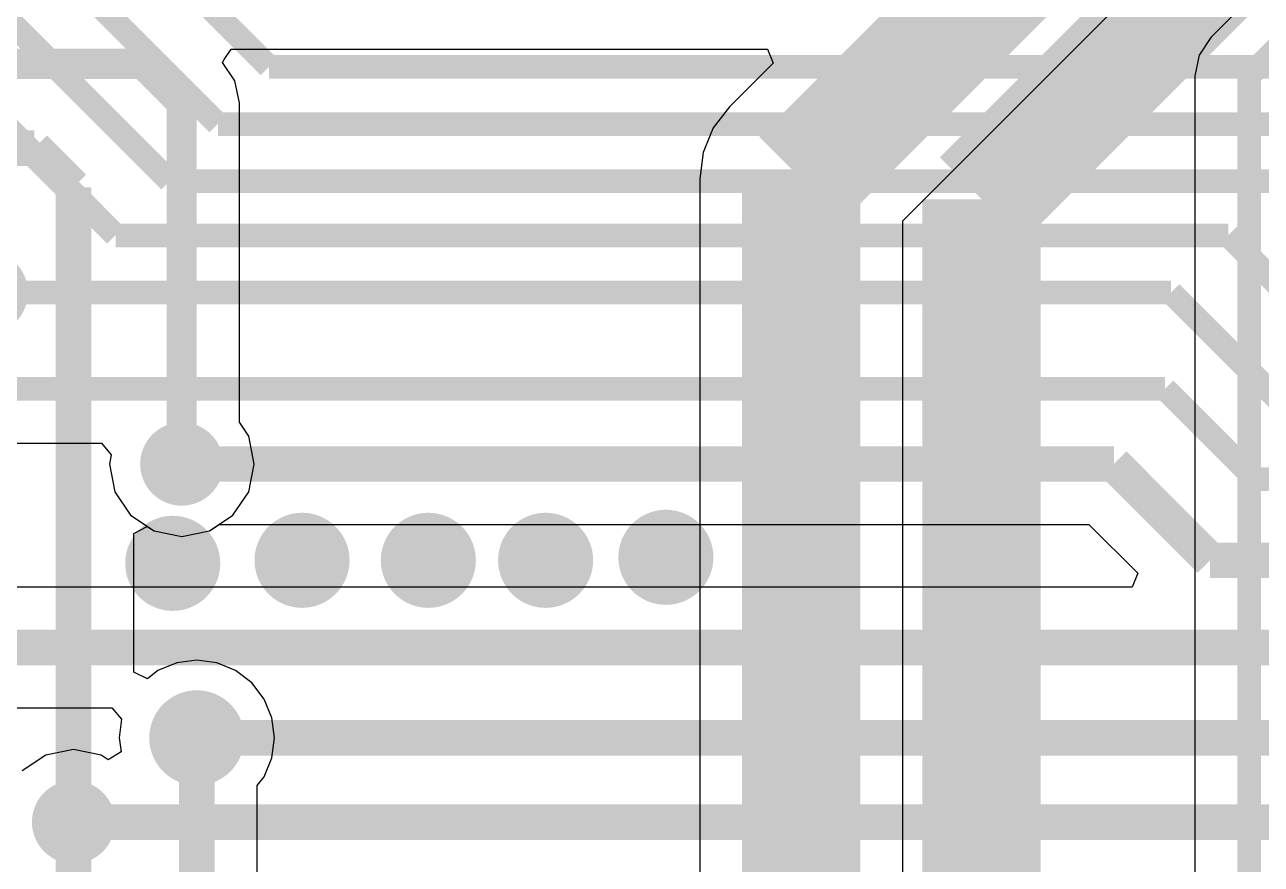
# Model space of a CAD drawing. Extents: x 56.2 to 141.8, y 48 to 96.4.
# Drawn here: x 111.17 to 121.62, y 69.57 to 76.66 of the extents above; entities that cross this region are included whole.
import ezdxf

# ---------------------------------------------------------------- set-up
doc = ezdxf.new("R2010")
doc.units = 0
doc.header["$MEASUREMENT"] = 0
for name, color, linetype in [('BOTTOMLAYER', 5, 'CONTINUOUS'), ('BOTTOMSOLDER', 6, 'CONTINUOUS'), ('MULTILAYER', 9, 'CONTINUOUS'), ('TOPLAYER', 1, 'CONTINUOUS'), ('TOPSOLDER', 216, 'CONTINUOUS')]:
    doc.layers.add(name, color=color, linetype=linetype)

msp = doc.modelspace()

# ---------------------------------------------------------------- linework, layer by layer
at = {"layer": 'BOTTOMLAYER'}
for p, q in [((124.229785, 79.590448), (121.189168, 76.549832)), ((118.586334, 75.001935), (122.970602, 79.386204)), ((121.189168, 76.549832), (121.08971, 76.400983)), ((112.842134, 76.338252), (112.855337, 76.362954)), ((112.855337, 76.362954), (112.913538, 76.450256)), ((112.913538, 76.450256), (117.443811, 76.450256)), ((117.443811, 76.450256), (117.492414, 76.332923)), ((121.08971, 76.400983), (121.054785, 76.2254)), ((112.945923, 76.182916), (112.842134, 76.338252)), ((117.492414, 76.332923), (117.122773, 75.963282)), ((112.982946, 75.9968), (112.945923, 76.182916)), ((121.054785, 76.2254), (121.054785, 68.9864)), ((112.982944, 75.996787), (112.982946, 75.9968)), ((112.982944, 73.300905), (112.982944, 75.996787)), ((117.122773, 75.963282), (116.986528, 75.785723)), ((116.986528, 75.785723), (116.961442, 75.72516)), ((116.961442, 75.72516), (116.900879, 75.57895)), ((116.900879, 75.57895), (116.871666, 75.357055)), ((116.871666, 75.357055), (116.871666, 64.312803)), ((118.586334, 64.66792), (118.586334, 75.001935)), ((113.061788, 73.182909), (112.982944, 73.300905)), ((113.108354, 72.9488), (113.061788, 73.182909)), ((113.061788, 72.714691), (113.108354, 72.9488)), ((112.929175, 72.516225), (113.061788, 72.714691)), ((112.730709, 72.383612), (112.929175, 72.516225)), ((112.091996, 72.362827), (112.204002, 72.422695)), ((112.204002, 72.422695), (112.262491, 72.383612)), ((112.091996, 71.192362), (112.091996, 72.362827)), ((112.262491, 72.383612), (112.4966, 72.337046)), ((112.4966, 72.337046), (112.730709, 72.383612)), ((112.453915, 71.270668), (112.295798, 71.205171)), ((112.6236, 71.293007), (112.453915, 71.270668)), ((112.793285, 71.270668), (112.6236, 71.293007)), ((112.951402, 71.205171), (112.793285, 71.270668)), ((112.2059, 71.13619), (112.091996, 71.192362)), ((112.295798, 71.205171), (112.2059, 71.13619)), ((113.087183, 71.100983), (112.951402, 71.205171)), ((113.191371, 70.965202), (113.087183, 71.100983)), ((113.256868, 70.807085), (113.191371, 70.965202)), ((113.279207, 70.6374), (113.256868, 70.807085)), ((113.256868, 70.467715), (113.279207, 70.6374)), ((113.191371, 70.309598), (113.256868, 70.467715)), ((113.133396, 70.234043), (113.191371, 70.309598)), ((113.133396, 63.355563), (113.133396, 70.234043))]:
    msp.add_line(p, q, dxfattribs=at)
for points, const_width in [([(117.729, 75.357055), (122.364376, 79.992431)], 1.000001), ([(119.253, 75.184), (123.564376, 79.495376)], 1.000001), ([(121.5136, 76.2254), (124.6886, 79.4004)], 0.2), ([(103.9876, 76.327), (112.1664, 76.327)], 0.254), ([(112.1664, 76.327), (112.4966, 75.9968)], 0.254), ([(121.5136, 68.9864), (121.5136, 76.2254)], 0.2), ([(112.4966, 72.9488), (112.4966, 75.9968)], 0.254), ([(117.729, 64.3128), (117.729, 75.357055)], 1.000001), ([(106.807, 75.6158), (111.252, 75.6158)], 0.299999), ([(111.252, 75.6158), (111.5822, 75.2856)], 0.299999), ([(119.253, 66.294), (119.253, 75.184)], 1.000001), ([(111.5822, 69.9262), (111.5822, 75.2856)], 0.299999), ([(112.6236, 63.1444), (112.6236, 70.6374)], 0.299999), ([(111.5822, 62.7126), (111.5822, 69.9262)], 0.299999)]:
    msp.add_lwpolyline(points, dxfattribs=dict(at, const_width=const_width))
for points, const_width in [([(112.4966, 73.245746, -0.198912), (112.409625, 73.035775)], 0.254), ([(112.4966, 73.245746, -0.198912), (112.409625, 73.035775)], 0.254), ([(112.4966, 73.245746, -0.198912), (112.409625, 73.035775)], 0.254), ([(112.4966, 73.245746, -0.198912), (112.409625, 73.035775)], 0.254), ([(112.4966, 73.245746, -0.198912), (112.409625, 73.035775)], 0.254), ([(112.4966, 73.245746, -0.198912), (112.409625, 73.035775)], 0.254), ([(112.4966, 73.245746, -0.198912), (112.409625, 73.035775)], 0.254), ([(112.4966, 73.245746, -0.198912), (112.409625, 73.035775)], 0.254), ([(112.4966, 73.245746, -0.198912), (112.409625, 73.035775)], 0.254), ([(112.4966, 73.245746, -0.198912), (112.409625, 73.035775)], 0.254), ([(112.4966, 73.245746, -0.198912), (112.409625, 73.035775)], 0.254), ([(112.4966, 73.245746, -0.198912), (112.409625, 73.035775)], 0.254), ([(112.4966, 73.245746, -0.198912), (112.409625, 73.035775)], 0.254), ([(112.4966, 73.245746, -0.198912), (112.409625, 73.035775)], 0.254), ([(112.583575, 73.035775, -0.198912), (112.4966, 73.245746)], 0.254), ([(112.583575, 73.035775, -0.198912), (112.4966, 73.245746)], 0.254), ([(112.583575, 73.035775, -0.198912), (112.4966, 73.245746)], 0.254), ([(112.583575, 73.035775, -0.198912), (112.4966, 73.245746)], 0.254), ([(112.583575, 73.035775, -0.198912), (112.4966, 73.245746)], 0.254), ([(112.583575, 73.035775, -0.198912), (112.4966, 73.245746)], 0.254), ([(112.583575, 73.035775, -0.198912), (112.4966, 73.245746)], 0.254), ([(112.583575, 73.035775, -0.198912), (112.4966, 73.245746)], 0.254), ([(112.583575, 73.035775, -0.198912), (112.4966, 73.245746)], 0.254), ([(112.583575, 73.035775, -0.198912), (112.4966, 73.245746)], 0.254), ([(112.583575, 73.035775, -0.198912), (112.4966, 73.245746)], 0.254), ([(112.583575, 73.035775, -0.198912), (112.4966, 73.245746)], 0.254), ([(112.583575, 73.035775, -0.198912), (112.4966, 73.245746)], 0.254), ([(112.583575, 73.035775, -0.198912), (112.4966, 73.245746)], 0.254), ([(112.517535, 70.531335, -0.198912), (112.6236, 70.27527)], 0.299999), ([(112.517535, 70.531335, -0.198912), (112.6236, 70.27527)], 0.299999), ([(112.517535, 70.531335, -0.198912), (112.6236, 70.27527)], 0.299999), ([(112.517535, 70.531335, -0.198912), (112.6236, 70.27527)], 0.299999), ([(112.517535, 70.531335, -0.198912), (112.6236, 70.27527)], 0.299999), ([(112.517535, 70.531335, -0.198912), (112.6236, 70.27527)], 0.299999), ([(112.517535, 70.531335, -0.198912), (112.6236, 70.27527)], 0.299999), ([(112.517535, 70.531335, -0.198912), (112.6236, 70.27527)], 0.299999), ([(112.517535, 70.531335, -0.198912), (112.6236, 70.27527)], 0.299999), ([(112.517535, 70.531335, -0.198912), (112.6236, 70.27527)], 0.299999), ([(112.517535, 70.531335, -0.198912), (112.6236, 70.27527)], 0.299999), ([(112.517535, 70.531335, -0.198912), (112.6236, 70.27527)], 0.299999), ([(112.517535, 70.531335, -0.198912), (112.6236, 70.27527)], 0.299999), ([(112.517535, 70.531335, -0.198912), (112.6236, 70.27527)], 0.299999), ([(112.6236, 70.27527, -0.198912), (112.729665, 70.531335)], 0.299999), ([(112.6236, 70.27527, -0.198912), (112.729665, 70.531335)], 0.299999), ([(112.6236, 70.27527, -0.198912), (112.729665, 70.531335)], 0.299999), ([(112.6236, 70.27527, -0.198912), (112.729665, 70.531335)], 0.299999), ([(112.6236, 70.27527, -0.198912), (112.729665, 70.531335)], 0.299999), ([(112.6236, 70.27527, -0.198912), (112.729665, 70.531335)], 0.299999), ([(112.6236, 70.27527, -0.198912), (112.729665, 70.531335)], 0.299999), ([(112.6236, 70.27527, -0.198912), (112.729665, 70.531335)], 0.299999), ([(112.6236, 70.27527, -0.198912), (112.729665, 70.531335)], 0.299999), ([(112.6236, 70.27527, -0.198912), (112.729665, 70.531335)], 0.299999), ([(112.6236, 70.27527, -0.198912), (112.729665, 70.531335)], 0.299999), ([(112.6236, 70.27527, -0.198912), (112.729665, 70.531335)], 0.299999), ([(112.6236, 70.27527, -0.198912), (112.729665, 70.531335)], 0.299999), ([(112.6236, 70.27527, -0.198912), (112.729665, 70.531335)], 0.299999)]:
    msp.add_lwpolyline(points, format="xyb", dxfattribs=dict(at, const_width=const_width))
for points, const_width in [([(112.4331, 73.245746, 1), (112.5601, 73.245746, 1)], 0.127), ([(112.4331, 73.245746, 1), (112.5601, 73.245746, 1)], 0.127), ([(112.4331, 73.245746, 1), (112.5601, 73.245746, 1)], 0.127), ([(112.4331, 73.245746, 1), (112.5601, 73.245746, 1)], 0.127), ([(112.4331, 73.245746, 1), (112.5601, 73.245746, 1)], 0.127), ([(112.4331, 73.245746, 1), (112.5601, 73.245746, 1)], 0.127), ([(112.4331, 73.245746, 1), (112.5601, 73.245746, 1)], 0.127), ([(112.4331, 73.245746, 1), (112.5601, 73.245746, 1)], 0.127), ([(112.4331, 73.245746, 1), (112.5601, 73.245746, 1)], 0.127), ([(112.4331, 73.245746, 1), (112.5601, 73.245746, 1)], 0.127), ([(112.4331, 73.245746, 1), (112.5601, 73.245746, 1)], 0.127), ([(112.4331, 73.245746, 1), (112.5601, 73.245746, 1)], 0.127), ([(112.4331, 73.245746, 1), (112.5601, 73.245746, 1)], 0.127), ([(112.4331, 73.245746, 1), (112.5601, 73.245746, 1)], 0.127), ([(112.4331, 73.245746, 1), (112.5601, 73.245746, 1)], 0.127), ([(112.4331, 73.245746, 1), (112.5601, 73.245746, 1)], 0.127), ([(112.4331, 73.245746, 1), (112.5601, 73.245746, 1)], 0.127), ([(112.4331, 73.245746, 1), (112.5601, 73.245746, 1)], 0.127), ([(112.4331, 73.245746, 1), (112.5601, 73.245746, 1)], 0.127), ([(112.4331, 73.245746, 1), (112.5601, 73.245746, 1)], 0.127), ([(112.4331, 73.245746, 1), (112.5601, 73.245746, 1)], 0.127), ([(112.4331, 73.245746, 1), (112.5601, 73.245746, 1)], 0.127), ([(112.4331, 73.245746, 1), (112.5601, 73.245746, 1)], 0.127), ([(112.4331, 73.245746, 1), (112.5601, 73.245746, 1)], 0.127), ([(112.4331, 73.245746, 1), (112.5601, 73.245746, 1)], 0.127), ([(112.4331, 73.245746, 1), (112.5601, 73.245746, 1)], 0.127), ([(112.4331, 73.245746, 1), (112.5601, 73.245746, 1)], 0.127), ([(112.4331, 73.245746, 1), (112.5601, 73.245746, 1)], 0.127), ([(112.371602, 72.9488, 1), (112.621598, 72.9488, 1)], 0.249999), ([(112.346125, 73.035775, 1), (112.473125, 73.035775, 1)], 0.127), ([(112.346125, 73.035775, 1), (112.473125, 73.035775, 1)], 0.127), ([(112.346125, 73.035775, 1), (112.473125, 73.035775, 1)], 0.127), ([(112.346125, 73.035775, 1), (112.473125, 73.035775, 1)], 0.127), ([(112.346125, 73.035775, 1), (112.473125, 73.035775, 1)], 0.127), ([(112.346125, 73.035775, 1), (112.473125, 73.035775, 1)], 0.127), ([(112.346125, 73.035775, 1), (112.473125, 73.035775, 1)], 0.127), ([(112.346125, 73.035775, 1), (112.473125, 73.035775, 1)], 0.127), ([(112.346125, 73.035775, 1), (112.473125, 73.035775, 1)], 0.127), ([(112.346125, 73.035775, 1), (112.473125, 73.035775, 1)], 0.127), ([(112.346125, 73.035775, 1), (112.473125, 73.035775, 1)], 0.127), ([(112.346125, 73.035775, 1), (112.473125, 73.035775, 1)], 0.127), ([(112.346125, 73.035775, 1), (112.473125, 73.035775, 1)], 0.127), ([(112.346125, 73.035775, 1), (112.473125, 73.035775, 1)], 0.127), ([(112.520075, 73.035775, 1), (112.647075, 73.035775, 1)], 0.127), ([(112.520075, 73.035775, 1), (112.647075, 73.035775, 1)], 0.127), ([(112.520075, 73.035775, 1), (112.647075, 73.035775, 1)], 0.127), ([(112.520075, 73.035775, 1), (112.647075, 73.035775, 1)], 0.127), ([(112.520075, 73.035775, 1), (112.647075, 73.035775, 1)], 0.127), ([(112.520075, 73.035775, 1), (112.647075, 73.035775, 1)], 0.127), ([(112.520075, 73.035775, 1), (112.647075, 73.035775, 1)], 0.127), ([(112.520075, 73.035775, 1), (112.647075, 73.035775, 1)], 0.127), ([(112.520075, 73.035775, 1), (112.647075, 73.035775, 1)], 0.127), ([(112.520075, 73.035775, 1), (112.647075, 73.035775, 1)], 0.127), ([(112.520075, 73.035775, 1), (112.647075, 73.035775, 1)], 0.127), ([(112.520075, 73.035775, 1), (112.647075, 73.035775, 1)], 0.127), ([(112.520075, 73.035775, 1), (112.647075, 73.035775, 1)], 0.127), ([(112.520075, 73.035775, 1), (112.647075, 73.035775, 1)], 0.127), ([(112.2704, 72.1106, 1), (112.5704, 72.1106, 1)], 0.299999), ([(113.3626, 72.136, 1), (113.6626, 72.136, 1)], 0.299999), ([(114.4294, 72.136, 1), (114.7294, 72.136, 1)], 0.299999), ([(115.42, 72.136, 1), (115.72, 72.136, 1)], 0.299999), ([(116.436, 72.1614, 1), (116.736, 72.1614, 1)], 0.299999), ([(119.0776, 72.1614, 1), (119.3776, 72.1614, 1)], 0.299999), ([(112.4736, 70.6374, 1), (112.7736, 70.6374, 1)], 0.299999), ([(112.442536, 70.531335, 1), (112.592533, 70.531335, 1)], 0.15), ([(112.442536, 70.531335, 1), (112.592533, 70.531335, 1)], 0.15), ([(112.442536, 70.531335, 1), (112.592533, 70.531335, 1)], 0.15), ([(112.442536, 70.531335, 1), (112.592533, 70.531335, 1)], 0.15), ([(112.442536, 70.531335, 1), (112.592533, 70.531335, 1)], 0.15), ([(112.442536, 70.531335, 1), (112.592533, 70.531335, 1)], 0.15), ([(112.442536, 70.531335, 1), (112.592533, 70.531335, 1)], 0.15), ([(112.442536, 70.531335, 1), (112.592533, 70.531335, 1)], 0.15), ([(112.442536, 70.531335, 1), (112.592533, 70.531335, 1)], 0.15), ([(112.442536, 70.531335, 1), (112.592533, 70.531335, 1)], 0.15), ([(112.442536, 70.531335, 1), (112.592533, 70.531335, 1)], 0.15), ([(112.442536, 70.531335, 1), (112.592533, 70.531335, 1)], 0.15), ([(112.442536, 70.531335, 1), (112.592533, 70.531335, 1)], 0.15), ([(112.442536, 70.531335, 1), (112.592533, 70.531335, 1)], 0.15), ([(112.654667, 70.531335, 1), (112.804664, 70.531335, 1)], 0.15), ([(112.654667, 70.531335, 1), (112.804664, 70.531335, 1)], 0.15), ([(112.654667, 70.531335, 1), (112.804664, 70.531335, 1)], 0.15), ([(112.654667, 70.531335, 1), (112.804664, 70.531335, 1)], 0.15), ([(112.654667, 70.531335, 1), (112.804664, 70.531335, 1)], 0.15), ([(112.654667, 70.531335, 1), (112.804664, 70.531335, 1)], 0.15), ([(112.654667, 70.531335, 1), (112.804664, 70.531335, 1)], 0.15), ([(112.654667, 70.531335, 1), (112.804664, 70.531335, 1)], 0.15), ([(112.654667, 70.531335, 1), (112.804664, 70.531335, 1)], 0.15), ([(112.654667, 70.531335, 1), (112.804664, 70.531335, 1)], 0.15), ([(112.654667, 70.531335, 1), (112.804664, 70.531335, 1)], 0.15), ([(112.654667, 70.531335, 1), (112.804664, 70.531335, 1)], 0.15), ([(112.654667, 70.531335, 1), (112.804664, 70.531335, 1)], 0.15), ([(112.654667, 70.531335, 1), (112.804664, 70.531335, 1)], 0.15), ([(112.548601, 70.27527, 1), (112.698599, 70.27527, 1)], 0.15), ([(112.548601, 70.27527, 1), (112.698599, 70.27527, 1)], 0.15), ([(112.548601, 70.27527, 1), (112.698599, 70.27527, 1)], 0.15), ([(112.548601, 70.27527, 1), (112.698599, 70.27527, 1)], 0.15), ([(112.548601, 70.27527, 1), (112.698599, 70.27527, 1)], 0.15), ([(112.548601, 70.27527, 1), (112.698599, 70.27527, 1)], 0.15), ([(112.548601, 70.27527, 1), (112.698599, 70.27527, 1)], 0.15), ([(112.548601, 70.27527, 1), (112.698599, 70.27527, 1)], 0.15), ([(112.548601, 70.27527, 1), (112.698599, 70.27527, 1)], 0.15), ([(112.548601, 70.27527, 1), (112.698599, 70.27527, 1)], 0.15), ([(112.548601, 70.27527, 1), (112.698599, 70.27527, 1)], 0.15), ([(112.548601, 70.27527, 1), (112.698599, 70.27527, 1)], 0.15), ([(112.548601, 70.27527, 1), (112.698599, 70.27527, 1)], 0.15), ([(112.548601, 70.27527, 1), (112.698599, 70.27527, 1)], 0.15), ([(112.548601, 70.27527, 1), (112.698599, 70.27527, 1)], 0.15), ([(112.548601, 70.27527, 1), (112.698599, 70.27527, 1)], 0.15), ([(112.548601, 70.27527, 1), (112.698599, 70.27527, 1)], 0.15), ([(112.548601, 70.27527, 1), (112.698599, 70.27527, 1)], 0.15), ([(112.548601, 70.27527, 1), (112.698599, 70.27527, 1)], 0.15), ([(112.548601, 70.27527, 1), (112.698599, 70.27527, 1)], 0.15), ([(112.548601, 70.27527, 1), (112.698599, 70.27527, 1)], 0.15), ([(112.548601, 70.27527, 1), (112.698599, 70.27527, 1)], 0.15), ([(112.548601, 70.27527, 1), (112.698599, 70.27527, 1)], 0.15), ([(112.548601, 70.27527, 1), (112.698599, 70.27527, 1)], 0.15), ([(112.548601, 70.27527, 1), (112.698599, 70.27527, 1)], 0.15), ([(112.548601, 70.27527, 1), (112.698599, 70.27527, 1)], 0.15), ([(112.548601, 70.27527, 1), (112.698599, 70.27527, 1)], 0.15), ([(112.548601, 70.27527, 1), (112.698599, 70.27527, 1)], 0.15), ([(111.457202, 69.9262, 1), (111.707198, 69.9262, 1)], 0.249999)]:
    msp.add_lwpolyline(points, format="xyb", close=True, dxfattribs=dict(at, const_width=const_width))
at = {"layer": 'BOTTOMSOLDER'}
for points, const_width in [([(110.669802, 74.3966, 1), (111.021398, 74.3966, 1)], 0.351599), ([(112.320802, 72.9488, 1), (112.672398, 72.9488, 1)], 0.351599), ([(112.2196, 72.1106, 1), (112.6212, 72.1106, 1)], 0.401599), ([(113.3118, 72.136, 1), (113.7134, 72.136, 1)], 0.401599), ([(114.3786, 72.136, 1), (114.7802, 72.136, 1)], 0.401599), ([(115.3692, 72.136, 1), (115.7708, 72.136, 1)], 0.401599), ([(116.3852, 72.1614, 1), (116.7868, 72.1614, 1)], 0.401599), ([(119.0268, 72.1614, 1), (119.4284, 72.1614, 1)], 0.401599), ([(112.4228, 70.6374, 1), (112.8244, 70.6374, 1)], 0.401599), ([(111.406402, 69.9262, 1), (111.757998, 69.9262, 1)], 0.351599)]:
    msp.add_lwpolyline(points, format="xyb", close=True, dxfattribs=dict(at, const_width=const_width))
at = {"layer": 'MULTILAYER'}
for points, const_width in [([(112.371602, 72.9488, 1), (112.621598, 72.9488, 1)], 0.249999), ([(112.2704, 72.1106, 1), (112.5704, 72.1106, 1)], 0.299999), ([(113.3626, 72.136, 1), (113.6626, 72.136, 1)], 0.299999), ([(114.4294, 72.136, 1), (114.7294, 72.136, 1)], 0.299999), ([(115.42, 72.136, 1), (115.72, 72.136, 1)], 0.299999), ([(116.436, 72.1614, 1), (116.736, 72.1614, 1)], 0.299999), ([(119.0776, 72.1614, 1), (119.3776, 72.1614, 1)], 0.299999), ([(112.4736, 70.6374, 1), (112.7736, 70.6374, 1)], 0.299999), ([(111.457202, 69.9262, 1), (111.707198, 69.9262, 1)], 0.249999)]:
    msp.add_lwpolyline(points, format="xyb", close=True, dxfattribs=dict(at, const_width=const_width))
at = {"layer": 'TOPLAYER'}
for p, q in [((110.7948, 73.124985), (111.819794, 73.124985)), ((111.819794, 73.124985), (111.900363, 73.026811)), ((111.900363, 73.026811), (111.884846, 72.9488)), ((111.884846, 72.9488), (111.931412, 72.714691)), ((111.931412, 72.714691), (112.064025, 72.516225)), ((112.064025, 72.516225), (112.262491, 72.383612)), ((112.730709, 72.383612), (112.813607, 72.439004)), ((112.813607, 72.439004), (120.159437, 72.439004)), ((120.159437, 72.439004), (120.57191, 72.026529)), ((112.262491, 72.383612), (112.4966, 72.337046)), ((112.4966, 72.337046), (112.730709, 72.383612)), ((120.57191, 72.026529), (120.52331, 71.909196)), ((120.52331, 71.909196), (111.020357, 71.909196)), ((111.020357, 70.889604), (111.904887, 70.889604)), ((111.904887, 70.889604), (111.988625, 70.794118)), ((111.988625, 70.794118), (111.967993, 70.6374)), ((111.967993, 70.6374), (111.983617, 70.518724)), ((111.5822, 70.537954), (111.348091, 70.491388)), ((111.816309, 70.491388), (111.5822, 70.537954)), ((111.983617, 70.518724), (111.875768, 70.45166)), ((111.348091, 70.491388), (111.149625, 70.358775)), ((111.875768, 70.45166), (111.816309, 70.491388))]:
    msp.add_line(p, q, dxfattribs=at)
for points, const_width in [([(111.6838, 77.851), (113.2332, 76.3016)], 0.2), ([(111.1758, 77.4446), (112.8014, 75.819)], 0.2), ([(110.7186, 77.0128), (112.395, 75.3364)], 0.2), ([(110.2614, 76.5556), (111.9378, 74.8792)], 0.2), ([(113.2332, 76.3016), (122.7582, 76.3016)], 0.2), ([(112.8014, 75.819), (122.174, 75.819)], 0.2), ([(112.395, 75.3364), (121.793, 75.3364)], 0.2), ([(111.9378, 74.8792), (121.3358, 74.8792)], 0.2), ([(121.3358, 74.8792), (122.1994, 74.0156)], 0.2), ([(110.8456, 74.3966), (120.8532, 74.3966)], 0.2), ([(120.8532, 74.3966), (121.784199, 73.465601)], 0.2), ([(110.7948, 73.5838), (120.8024, 73.5838)], 0.2), ([(120.8024, 73.5838), (121.5644, 72.8218)], 0.2), ([(112.4966, 72.9488), (120.3706, 72.9488)], 0.299999), ([(120.3706, 72.9488), (121.1834, 72.136)], 0.299999), ([(121.5644, 72.8218), (123.5202, 72.8218)], 0.2), ([(121.1834, 72.136), (122.1994, 72.136)], 0.299999), ([(110.617, 71.3994), (123.19, 71.3994)], 0.299999), ([(112.6236, 70.6374), (123.6472, 70.6374)], 0.299999), ([(111.5822, 69.9262), (124.5616, 69.9262)], 0.299999)]:
    msp.add_lwpolyline(points, dxfattribs=dict(at, const_width=const_width))
for points, const_width in [([(111.20773, 74.3966, -0.198912), (110.951665, 74.502665)], 0.2), ([(111.20773, 74.3966, -0.198912), (110.951665, 74.502665)], 0.2), ([(110.951665, 74.290535, -0.198912), (111.20773, 74.3966)], 0.2), ([(110.951665, 74.290535, -0.198912), (111.20773, 74.3966)], 0.2), ([(112.98573, 70.6374, -0.198912), (112.729665, 70.743465)], 0.299999), ([(112.98573, 70.6374, -0.198912), (112.729665, 70.743465)], 0.299999), ([(112.98573, 70.6374, -0.198912), (112.729665, 70.743465)], 0.299999), ([(112.98573, 70.6374, -0.198912), (112.729665, 70.743465)], 0.299999), ([(112.98573, 70.6374, -0.198912), (112.729665, 70.743465)], 0.299999), ([(112.98573, 70.6374, -0.198912), (112.729665, 70.743465)], 0.299999), ([(112.98573, 70.6374, -0.198912), (112.729665, 70.743465)], 0.299999), ([(112.98573, 70.6374, -0.198912), (112.729665, 70.743465)], 0.299999), ([(112.98573, 70.6374, -0.198912), (112.729665, 70.743465)], 0.299999), ([(112.98573, 70.6374, -0.198912), (112.729665, 70.743465)], 0.299999), ([(112.98573, 70.6374, -0.198912), (112.729665, 70.743465)], 0.299999), ([(112.98573, 70.6374, -0.198912), (112.729665, 70.743465)], 0.299999), ([(112.98573, 70.6374, -0.198912), (112.729665, 70.743465)], 0.299999), ([(112.98573, 70.6374, -0.198912), (112.729665, 70.743465)], 0.299999), ([(112.729665, 70.531335, -0.198912), (112.98573, 70.6374)], 0.299999), ([(112.729665, 70.531335, -0.198912), (112.98573, 70.6374)], 0.299999), ([(112.729665, 70.531335, -0.198912), (112.98573, 70.6374)], 0.299999), ([(112.729665, 70.531335, -0.198912), (112.98573, 70.6374)], 0.299999), ([(112.729665, 70.531335, -0.198912), (112.98573, 70.6374)], 0.299999), ([(112.729665, 70.531335, -0.198912), (112.98573, 70.6374)], 0.299999), ([(112.729665, 70.531335, -0.198912), (112.98573, 70.6374)], 0.299999), ([(112.729665, 70.531335, -0.198912), (112.98573, 70.6374)], 0.299999), ([(112.729665, 70.531335, -0.198912), (112.98573, 70.6374)], 0.299999), ([(112.729665, 70.531335, -0.198912), (112.98573, 70.6374)], 0.299999), ([(112.729665, 70.531335, -0.198912), (112.98573, 70.6374)], 0.299999), ([(112.729665, 70.531335, -0.198912), (112.98573, 70.6374)], 0.299999), ([(112.729665, 70.531335, -0.198912), (112.98573, 70.6374)], 0.299999), ([(112.729665, 70.531335, -0.198912), (112.98573, 70.6374)], 0.299999)]:
    msp.add_lwpolyline(points, format="xyb", dxfattribs=dict(at, const_width=const_width))
for points, const_width in [([(111.15773, 74.3966, 1), (111.25773, 74.3966, 1)], 0.1), ([(111.15773, 74.3966, 1), (111.25773, 74.3966, 1)], 0.1), ([(111.15773, 74.3966, 1), (111.25773, 74.3966, 1)], 0.1), ([(111.15773, 74.3966, 1), (111.25773, 74.3966, 1)], 0.1), ([(112.371602, 72.9488, 1), (112.621598, 72.9488, 1)], 0.249999), ([(112.2704, 72.1106, 1), (112.5704, 72.1106, 1)], 0.299999), ([(113.3626, 72.136, 1), (113.6626, 72.136, 1)], 0.299999), ([(114.4294, 72.136, 1), (114.7294, 72.136, 1)], 0.299999), ([(115.42, 72.136, 1), (115.72, 72.136, 1)], 0.299999), ([(116.436, 72.1614, 1), (116.736, 72.1614, 1)], 0.299999), ([(119.0776, 72.1614, 1), (119.3776, 72.1614, 1)], 0.299999), ([(112.4736, 70.6374, 1), (112.7736, 70.6374, 1)], 0.299999), ([(112.654667, 70.743465, 1), (112.804664, 70.743465, 1)], 0.15), ([(112.654667, 70.743465, 1), (112.804664, 70.743465, 1)], 0.15), ([(112.654667, 70.743465, 1), (112.804664, 70.743465, 1)], 0.15), ([(112.654667, 70.743465, 1), (112.804664, 70.743465, 1)], 0.15), ([(112.654667, 70.743465, 1), (112.804664, 70.743465, 1)], 0.15), ([(112.654667, 70.743465, 1), (112.804664, 70.743465, 1)], 0.15), ([(112.654667, 70.743465, 1), (112.804664, 70.743465, 1)], 0.15), ([(112.654667, 70.743465, 1), (112.804664, 70.743465, 1)], 0.15), ([(112.654667, 70.743465, 1), (112.804664, 70.743465, 1)], 0.15), ([(112.654667, 70.743465, 1), (112.804664, 70.743465, 1)], 0.15), ([(112.654667, 70.743465, 1), (112.804664, 70.743465, 1)], 0.15), ([(112.654667, 70.743465, 1), (112.804664, 70.743465, 1)], 0.15), ([(112.654667, 70.743465, 1), (112.804664, 70.743465, 1)], 0.15), ([(112.654667, 70.743465, 1), (112.804664, 70.743465, 1)], 0.15), ([(112.910732, 70.6374, 1), (113.060729, 70.6374, 1)], 0.15), ([(112.910732, 70.6374, 1), (113.060729, 70.6374, 1)], 0.15), ([(112.910732, 70.6374, 1), (113.060729, 70.6374, 1)], 0.15), ([(112.910732, 70.6374, 1), (113.060729, 70.6374, 1)], 0.15), ([(112.910732, 70.6374, 1), (113.060729, 70.6374, 1)], 0.15), ([(112.910732, 70.6374, 1), (113.060729, 70.6374, 1)], 0.15), ([(112.910732, 70.6374, 1), (113.060729, 70.6374, 1)], 0.15), ([(112.910732, 70.6374, 1), (113.060729, 70.6374, 1)], 0.15), ([(112.910732, 70.6374, 1), (113.060729, 70.6374, 1)], 0.15), ([(112.910732, 70.6374, 1), (113.060729, 70.6374, 1)], 0.15), ([(112.910732, 70.6374, 1), (113.060729, 70.6374, 1)], 0.15), ([(112.910732, 70.6374, 1), (113.060729, 70.6374, 1)], 0.15), ([(112.910732, 70.6374, 1), (113.060729, 70.6374, 1)], 0.15), ([(112.910732, 70.6374, 1), (113.060729, 70.6374, 1)], 0.15), ([(112.910732, 70.6374, 1), (113.060729, 70.6374, 1)], 0.15), ([(112.910732, 70.6374, 1), (113.060729, 70.6374, 1)], 0.15), ([(112.910732, 70.6374, 1), (113.060729, 70.6374, 1)], 0.15), ([(112.910732, 70.6374, 1), (113.060729, 70.6374, 1)], 0.15), ([(112.910732, 70.6374, 1), (113.060729, 70.6374, 1)], 0.15), ([(112.910732, 70.6374, 1), (113.060729, 70.6374, 1)], 0.15), ([(112.910732, 70.6374, 1), (113.060729, 70.6374, 1)], 0.15), ([(112.910732, 70.6374, 1), (113.060729, 70.6374, 1)], 0.15), ([(112.910732, 70.6374, 1), (113.060729, 70.6374, 1)], 0.15), ([(112.910732, 70.6374, 1), (113.060729, 70.6374, 1)], 0.15), ([(112.910732, 70.6374, 1), (113.060729, 70.6374, 1)], 0.15), ([(112.910732, 70.6374, 1), (113.060729, 70.6374, 1)], 0.15), ([(112.910732, 70.6374, 1), (113.060729, 70.6374, 1)], 0.15), ([(112.910732, 70.6374, 1), (113.060729, 70.6374, 1)], 0.15), ([(112.654667, 70.531335, 1), (112.804664, 70.531335, 1)], 0.15), ([(112.654667, 70.531335, 1), (112.804664, 70.531335, 1)], 0.15), ([(112.654667, 70.531335, 1), (112.804664, 70.531335, 1)], 0.15), ([(112.654667, 70.531335, 1), (112.804664, 70.531335, 1)], 0.15), ([(112.654667, 70.531335, 1), (112.804664, 70.531335, 1)], 0.15), ([(112.654667, 70.531335, 1), (112.804664, 70.531335, 1)], 0.15), ([(112.654667, 70.531335, 1), (112.804664, 70.531335, 1)], 0.15), ([(112.654667, 70.531335, 1), (112.804664, 70.531335, 1)], 0.15), ([(112.654667, 70.531335, 1), (112.804664, 70.531335, 1)], 0.15), ([(112.654667, 70.531335, 1), (112.804664, 70.531335, 1)], 0.15), ([(112.654667, 70.531335, 1), (112.804664, 70.531335, 1)], 0.15), ([(112.654667, 70.531335, 1), (112.804664, 70.531335, 1)], 0.15), ([(112.654667, 70.531335, 1), (112.804664, 70.531335, 1)], 0.15), ([(112.654667, 70.531335, 1), (112.804664, 70.531335, 1)], 0.15), ([(111.457202, 69.9262, 1), (111.707198, 69.9262, 1)], 0.249999)]:
    msp.add_lwpolyline(points, format="xyb", close=True, dxfattribs=dict(at, const_width=const_width))
at = {"layer": 'TOPSOLDER'}
for points, const_width in [([(110.669802, 74.3966, 1), (111.021398, 74.3966, 1)], 0.351599), ([(112.320802, 72.9488, 1), (112.672398, 72.9488, 1)], 0.351599), ([(112.2196, 72.1106, 1), (112.6212, 72.1106, 1)], 0.401599), ([(113.3118, 72.136, 1), (113.7134, 72.136, 1)], 0.401599), ([(114.3786, 72.136, 1), (114.7802, 72.136, 1)], 0.401599), ([(115.3692, 72.136, 1), (115.7708, 72.136, 1)], 0.401599), ([(116.3852, 72.1614, 1), (116.7868, 72.1614, 1)], 0.401599), ([(119.0268, 72.1614, 1), (119.4284, 72.1614, 1)], 0.401599), ([(112.4228, 70.6374, 1), (112.8244, 70.6374, 1)], 0.401599), ([(111.406402, 69.9262, 1), (111.757998, 69.9262, 1)], 0.351599)]:
    msp.add_lwpolyline(points, format="xyb", close=True, dxfattribs=dict(at, const_width=const_width))

doc.saveas('drawing.dxf')
